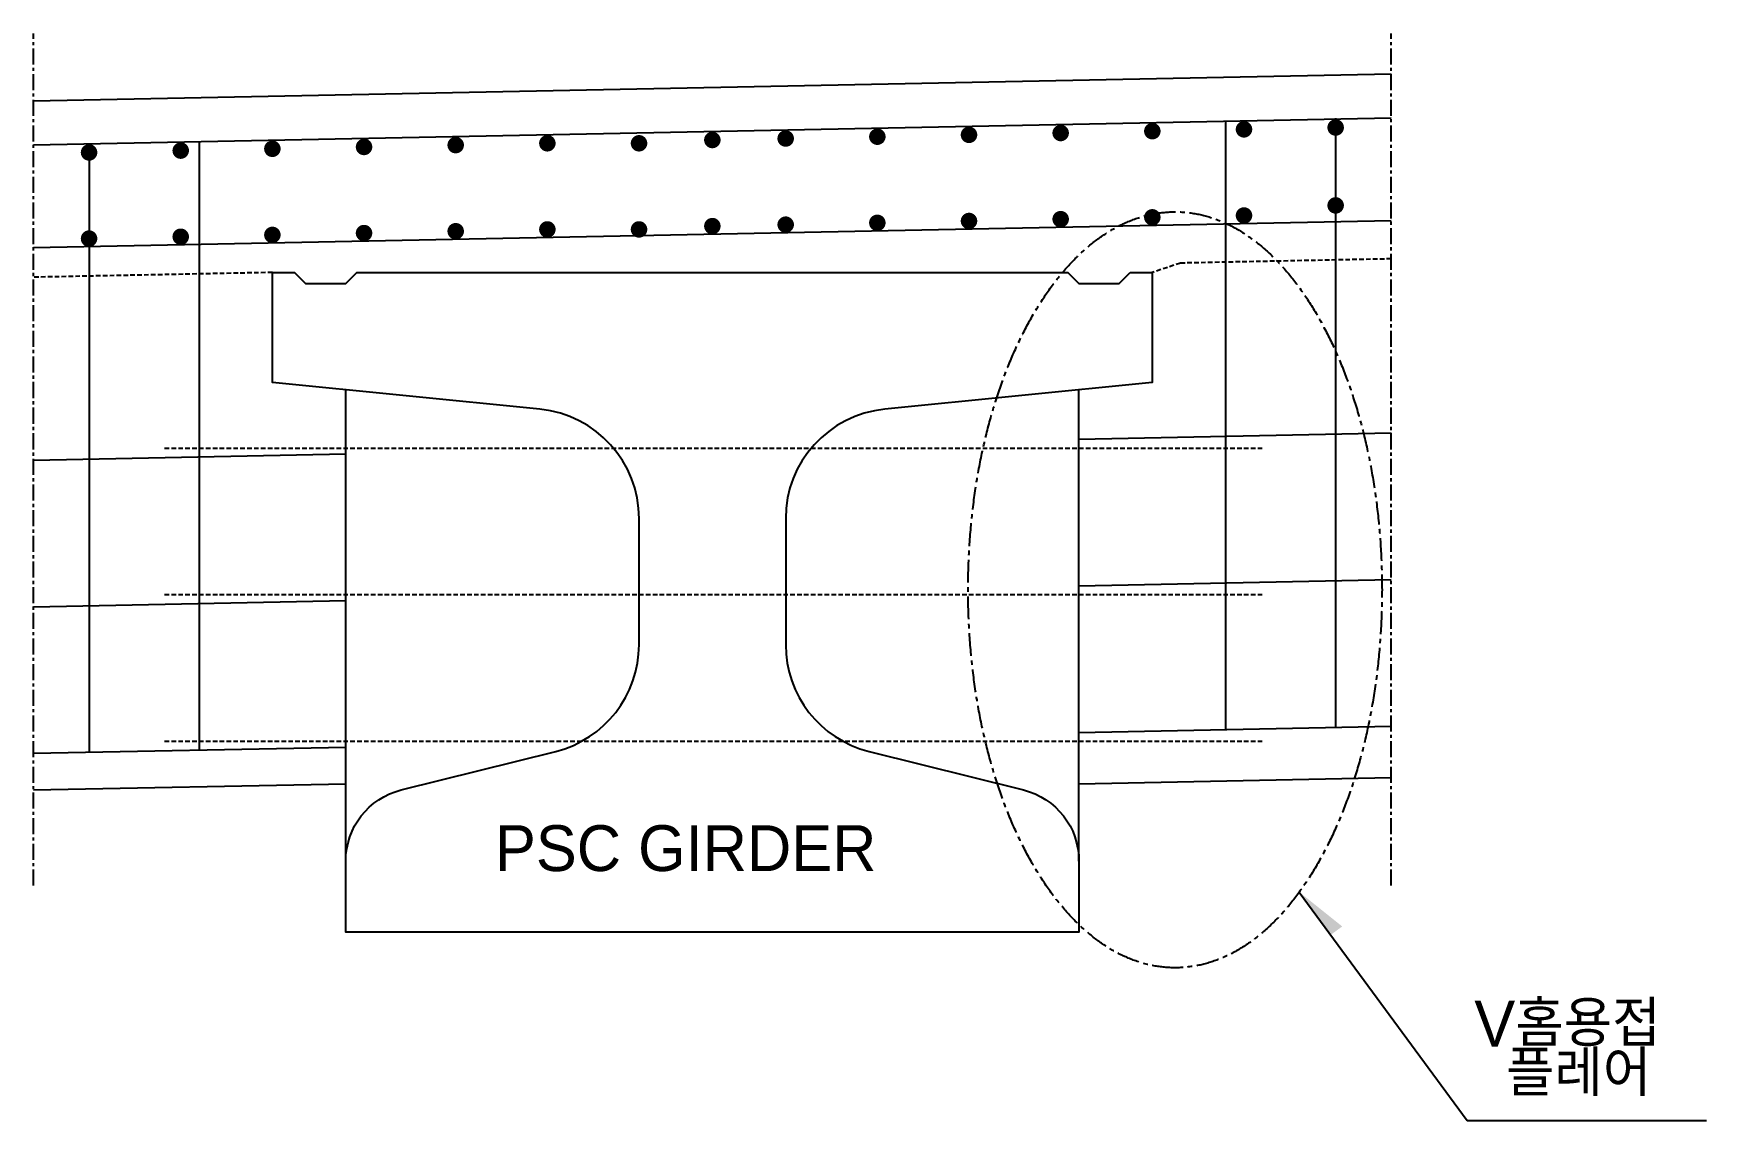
# Model space of a CAD drawing. Extents: x 0 to 4563, y -2781 to 185.
import ezdxf

# ---------------------------------------------------------------- set-up
doc = ezdxf.new("R2010")
doc.units = 0
doc.header["$LTSCALE"] = 50
doc.linetypes.add('CENTER', pattern=[2, 1.25, -0.25, 0.25, -0.25])
doc.linetypes.add('HIDDEN', pattern=[0.375, 0.25, -0.125])
doc.layers.get('0').update_dxf_attribs({"linetype": 'CONTINUOUS'})
doc.layers.add('txt', color=7, linetype='CONTINUOUS')
doc.styles.add('GHS', font='djdg.shx', dxfattribs={"bigfont": 'ghs.shx'})

# ---------------------------------------------------------------- blocks, each defined once
blk = doc.blocks.new('arw1')
at = {"color": 1}
blk.add_solid([(0, 0), (2.898, 0.776), (2.898, 0)], dxfattribs=at)

msp = doc.modelspace()

# ---------------------------------------------------------------- linework, layer by layer
at = {"color": 1, "linetype": 'CENTER', "ltscale": 0.7}
for p, q in [((0, -2139.6), (0, 185.2)), ((3703.2, -2139.6), (3703.2, 185.2))]:
    msp.add_line(p, q, dxfattribs=at)
at = {"color": 4}
for p, q in [((3703.2, 74.1), (0, 0)), ((851.6, -2073.1), (851.6, -787)), ((2851.6, -2073.1), (2851.6, -787)), ((851.6, -1863), (0, -1880)), ((3703.2, -1845.9), (2851.6, -1863))]:
    msp.add_line(p, q, dxfattribs=at)
at = {"color": 6}
for p, q in [((3703.2, -45.9), (0, -120)), ((3251.6, -52), (3251.6, -1715)), ((3551.6, -46), (3551.6, -1709)), ((151.6, -117), (151.6, -1777)), ((451.6, -111), (451.6, -1771)), ((3703.2, -325.9), (0, -400)), ((3703.2, -905.9), (2851.6, -923)), ((851.6, -963), (0, -980)), ((3703.2, -1305.9), (2851.6, -1323)), ((851.6, -1363), (0, -1380)), ((3703.2, -1705.9), (2851.6, -1723)), ((851.6, -1763), (0, -1780))]:
    msp.add_line(p, q, dxfattribs=at)
at = {"color": 4, "linetype": 'HIDDEN'}
for p, q in [((3128.2, -441.4), (3051.6, -467)), ((3703.2, -429.9), (3128.2, -441.4)), ((651.6, -467), (0, -480))]:
    msp.add_line(p, q, dxfattribs=at)
at = {"color": 6, "linetype": 'HIDDEN'}
for p, q in [((3351.6, -947), (351.6, -947)), ((3351.6, -1347), (351.6, -1347)), ((3351.6, -1747), (351.6, -1747))]:
    msp.add_line(p, q, dxfattribs=at)
at = {"color": 1}
for p, q in [((3452.4, -2157.7), (3910.7, -2781.1)), ((3910.7, -2781.1), (4563.2, -2781.1))]:
    msp.add_line(p, q, dxfattribs=at)
at = {"color": 7, "const_width": 22.5}
for points in [[(1840.4, -105.5, 1), (1862.9, -105.5, 1)], [(2040.4, -101.5, 1), (2062.9, -101.5, 1)], [(2290.4, -96.5, 1), (2312.9, -96.5, 1)], [(2540.4, -91.5, 1), (2562.9, -91.5, 1)], [(2790.4, -86.5, 1), (2812.9, -86.5, 1)], [(3040.4, -81.5, 1), (3062.9, -81.5, 1)], [(3290.4, -76.5, 1), (3312.9, -76.5, 1)], [(3540.4, -71.5, 1), (3562.9, -71.5, 1)], [(140.4, -139.5, 1), (162.9, -139.5, 1)], [(390.4, -134.5, 1), (412.9, -134.5, 1)], [(640.4, -129.5, 1), (662.9, -129.5, 1)], [(890.4, -124.5, 1), (912.9, -124.5, 1)], [(1140.4, -119.5, 1), (1162.9, -119.5, 1)], [(1390.4, -114.5, 1), (1412.9, -114.5, 1)], [(1640.4, -114.5, 1), (1662.9, -114.5, 1)], [(3540.4, -284, 1), (3562.9, -284, 1)], [(1840.4, -340.5, 1), (1862.9, -340.5, 1)], [(2040.4, -336.5, 1), (2062.9, -336.5, 1)], [(2290.4, -331.5, 1), (2312.9, -331.5, 1)], [(2540.4, -326.5, 1), (2562.9, -326.5, 1)], [(2790.4, -321.5, 1), (2812.9, -321.5, 1)], [(3040.4, -316.5, 1), (3062.9, -316.5, 1)], [(3290.4, -311.5, 1), (3312.9, -311.5, 1)], [(140.4, -374.5, 1), (162.9, -374.5, 1)], [(390.4, -369.5, 1), (412.9, -369.5, 1)], [(640.4, -364.5, 1), (662.9, -364.5, 1)], [(890.4, -359.5, 1), (912.9, -359.5, 1)], [(1140.4, -354.5, 1), (1162.9, -354.5, 1)], [(1390.4, -349.5, 1), (1412.9, -349.5, 1)], [(1640.4, -349.5, 1), (1662.9, -349.5, 1)]]:
    msp.add_lwpolyline(points, format="xyb", close=True, dxfattribs=at)
at = {"color": 4}
msp.add_lwpolyline([(2991.6, -467), (3051.6, -467), (3051.6, -767), (2321.8, -840, 0.385314), (2051.6, -1138.5), (2051.6, -1482.7, 0.344151), (2278.9, -1773.8), (2700.1, -1879.1, -0.344151), (2851.6, -2073.1), (2851.6, -2267), (851.6, -2267), (851.6, -2073.1, -0.344151), (1003.1, -1879.1), (1424.4, -1773.8, 0.344151), (1651.6, -1482.7), (1651.6, -1138.5, 0.385314), (1381.5, -840), (651.6, -767), (651.6, -467), (711.6, -467), (741.6, -497), (851.6, -497), (881.6, -467), (2821.6, -467), (2851.6, -497), (2961.6, -497), (2991.6, -467)], format="xyb", dxfattribs=at)
at = {"color": 1, "linetype": 'CENTER'}
msp.add_ellipse((3113.6, -1332.9), major_axis=(0, -1031.3), ratio=0.547339, dxfattribs=at)

# ---------------------------------------------------------------- block references
at = {"color": 7, "xscale": 50.00000000000002, "yscale": 50, "zscale": 50, "rotation": 306.3229463162607}
msp.add_blockref('arw1', (3452.4, -2157.7), dxfattribs=at)

# ---------------------------------------------------------------- texts
at = {"layer": 'txt', "style": 'GHS'}
for s, p in [(' PSC GIRDER', (1212.4, -2100.3)), ('V홈용접', (3929.9, -2579.1)), ('플레어', (4016, -2714.3))]:
    msp.add_text(s, height=125, dxfattribs=at).set_placement(p)

doc.saveas('drawing.dxf')
